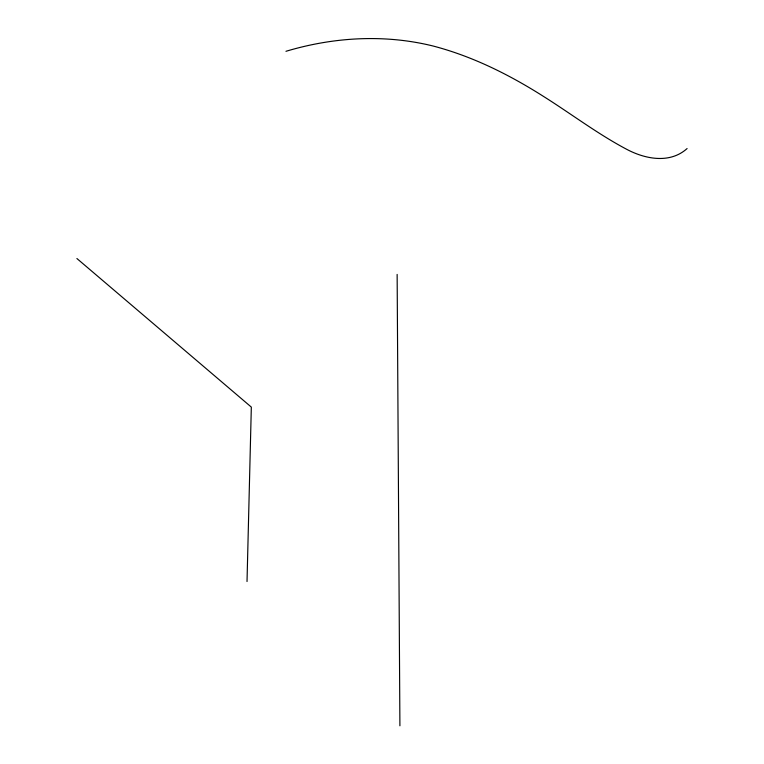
<?xml version="1.0" encoding="UTF-8"?>
<svg xmlns="http://www.w3.org/2000/svg" width="764" height="764" viewBox="0 0 764 764"><rect width="100%" height="100%" fill="white"/><g stroke="black" fill="none" stroke-linecap="round" stroke-linejoin="round"><path stroke-width="1.15" d="M247.02 581.528L251.327 407.097L76.906 258.518M687.094 148.55C669.952 163.973 645.322 159.189 626.7 149.314C597.868 134.044 571.797 114.275 544.264 96.894C509.731 74.901 472.725 56.355 432.968 45.983C384.531 34.036 333.543 37.035 285.956 51.303M397.137 274.419L399.906 725.8"/></g></svg>
